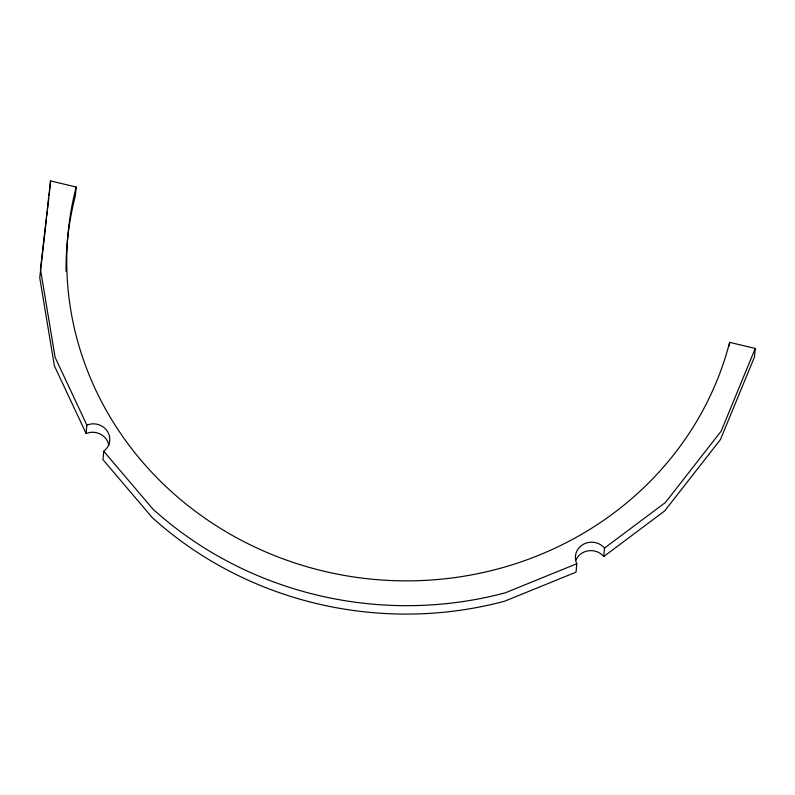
<?xml version="1.0" encoding="UTF-8"?>
<svg xmlns="http://www.w3.org/2000/svg" width="795" height="795" viewBox="0 0 795 795"><rect width="100%" height="100%" fill="white"/><g stroke="black" fill="none" stroke-linecap="round" stroke-linejoin="round"><path stroke-width="1.19" d="M49.807 189.359L50.542 180.932L76.171 187.024A336.305 316.022 5 0 0 323.853 571.188A336.305 316.022 5 0 0 729.621 342.357L755.25 348.448L754.515 356.875L720.449 439.565L664.69 510.917L603.793 556.51A16.397 15.413 5 0 0 575.739 560.356M76.171 187.024L75.436 195.451A336.305 316.022 5 0 0 66.015 271.304M108.875 445.399A16.347 15.363 5 0 0 90.203 432.41L86.108 433.484L86.844 425.057L55.133 357.422L40.485 269.336L50.542 180.932M86.844 425.057L90.938 423.983A16.347 15.363 5 0 1 108.408 433.116A16.347 15.363 5 0 1 103.728 451.252L102.992 459.679L152.163 517.485A362.679 340.807 5 0 0 504.517 601.239L576.047 572.152L576.782 563.735A16.397 15.413 5 0 1 583.232 544.386A16.397 15.413 5 0 1 604.528 548.083L665.425 502.49L721.184 431.138L755.25 348.448M603.793 556.51L604.528 548.083M729.313 345.964L729.621 342.357M46.458 218.834L39.75 277.763L54.388 365.849L86.108 433.484M46.736 216.369L47.293 211.46M47.571 209.006L48.833 197.955M49.111 195.5L49.668 190.591M576.782 563.735L505.252 592.822A362.679 340.807 5 0 1 152.898 509.058L103.728 451.252"/></g></svg>
